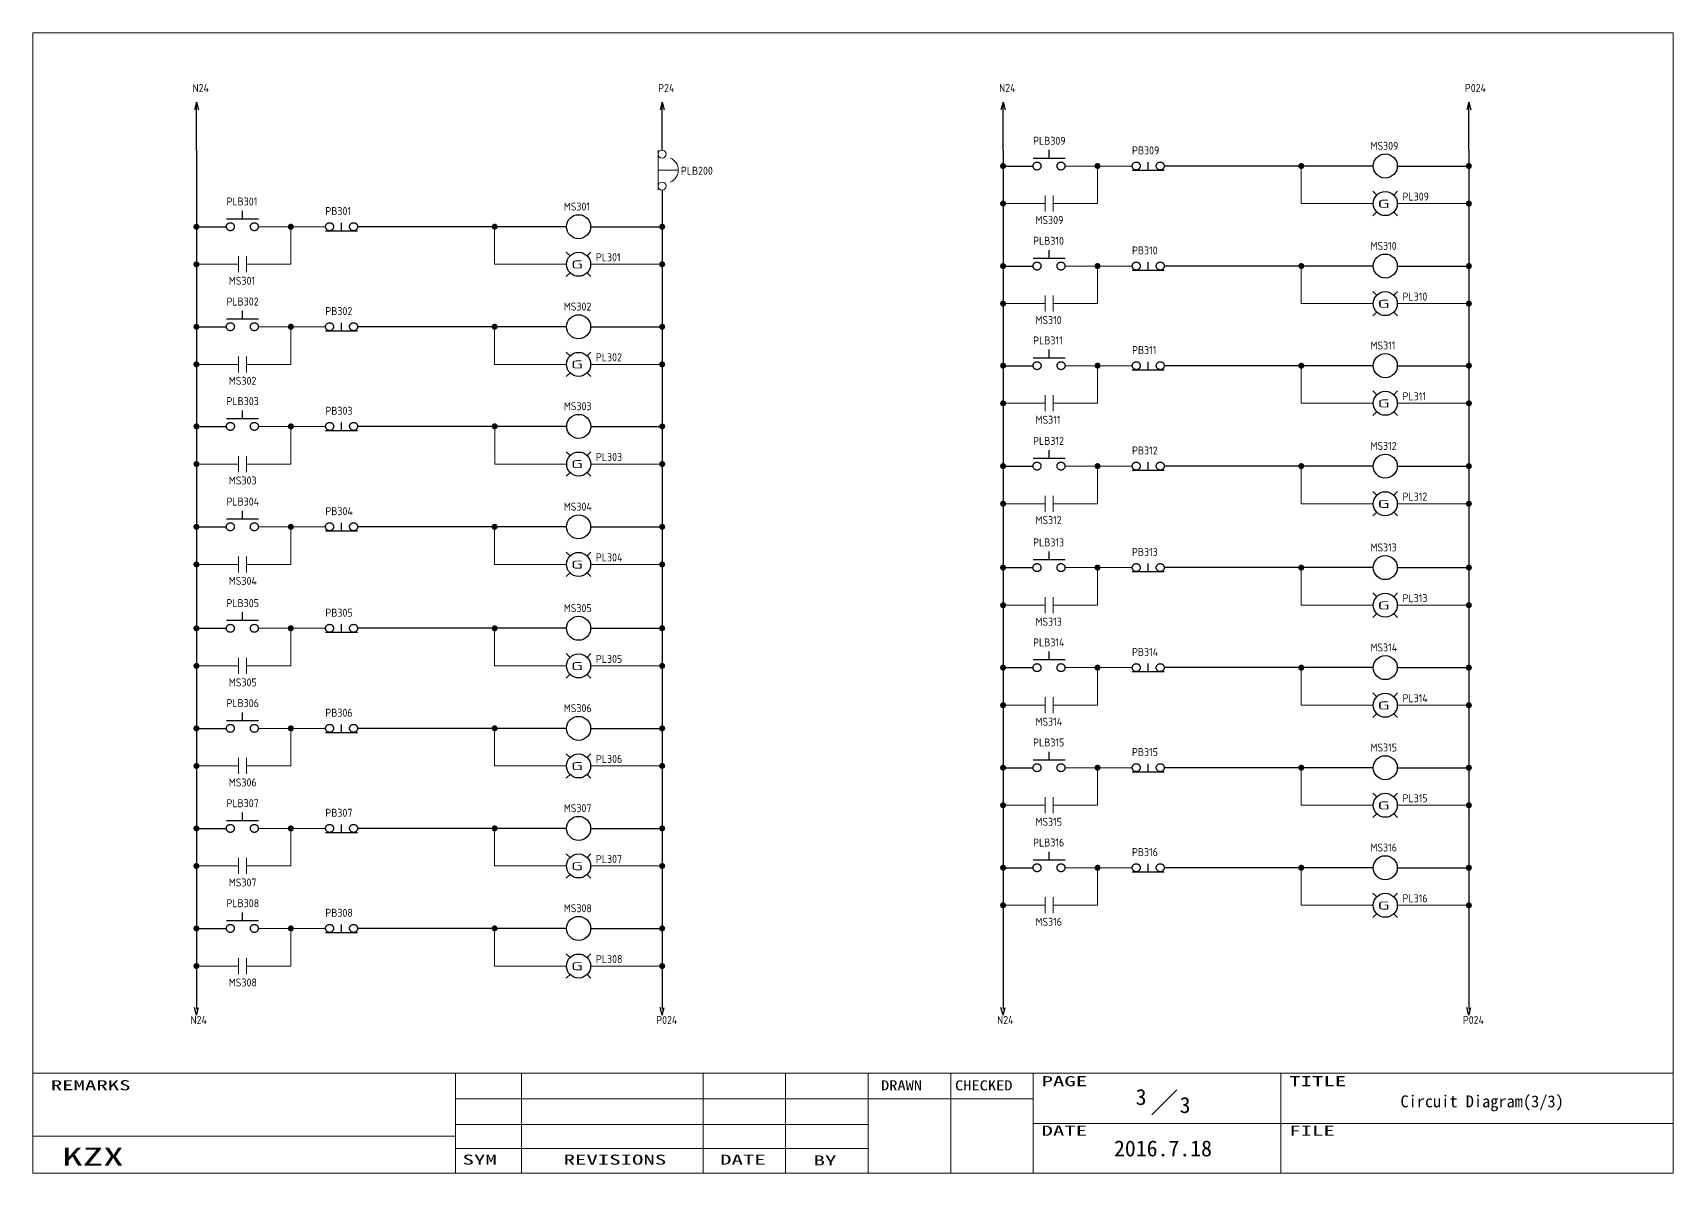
# Model space of a CAD drawing. Extents: x -319 to 2858, y -2689 to 285.
# Drawn here: x 1914 to 2324, y -1037.1 to -752.1 of the extents above; entities that cross this region are included whole.
import ezdxf
from ezdxf.enums import TextEntityAlignment as Align

# ---------------------------------------------------------------- set-up
doc = ezdxf.new("R2010")
doc.units = 0
doc.header["$LTSCALE"] = 0.3
doc.header["$MEASUREMENT"] = 0
doc.linetypes.add('実線', pattern=[20001, 20000, -1])
doc.layers.get('0').update_dxf_attribs({"linetype": '実線'})
for name, color, linetype, lineweight in [('01図枠', 5, 'CONTINUOUS', 9), ('02接続図', 7, 'CONTINUOUS', 5), ('10外形', 7, 'CONTINUOUS', 9)]:
    doc.layers.add(name, color=color, linetype=linetype, lineweight=lineweight)
doc.layers.add('BLOCK', color=7, linetype='CONTINUOUS')
doc.layers.add('図形１', color=7, linetype='実線')
doc.styles.get("Standard").update_dxf_attribs({"font": 'ISOCP.shx', "height": 4, "bigfont": 'extfont.shx'})
doc.styles.add('電気標準', font='ISOCP.shx', dxfattribs={"height": 2.5, "bigfont": 'extfont.shx'})
doc.styles.add('ＭＳＰゴシック', font='')
doc.styles.get('ＭＳＰゴシック').set_extended_font_data('SimSun')

# ---------------------------------------------------------------- blocks, each defined once
blk = doc.blocks.new('矢印（右向）')
at = {"layer": 'BLOCK'}
for q in [(-1.93, 0.52), (-1.93, -0.52)]:
    blk.add_line((0, 0), q, dxfattribs=at)

msp = doc.modelspace()

# ---------------------------------------------------------------- linework, layer by layer
for p, q in [((1954.91, -781.4), (1954.91, -769.4)), ((2071.31, -781.4), (2071.31, -769.4)), ((2156.52, -781.4), (2156.52, -769.4)), ((2272.93, -781.4), (2272.93, -769.4)), ((2168, -783.39), (2168, -781.39)), ((2164, -783.39), (2172, -783.39)), ((2188.8, -786.39), (2196.8, -786.39)), ((2192.8, -786.39), (2192.8, -784.39)), ((2249.05, -785.39), (2196.8, -785.39)), ((2255.05, -785.39), (2272.93, -785.39)), ((1962.38, -798.56), (1970.38, -798.56)), ((1966.38, -798.56), (1966.38, -796.56)), ((1987.18, -801.56), (1995.18, -801.56)), ((1991.18, -801.56), (1991.18, -799.56)), ((2047.43, -800.56), (1995.18, -800.56)), ((2053.43, -800.56), (2071.31, -800.56)), ((2168, -808.39), (2168, -806.39)), ((2164, -808.39), (2172, -808.39)), ((2188.8, -811.39), (2196.8, -811.39)), ((2192.8, -811.39), (2192.8, -809.39)), ((2249.05, -810.39), (2196.8, -810.39)), ((2255.05, -810.39), (2272.93, -810.39)), ((1962.38, -823.56), (1970.38, -823.56)), ((1966.38, -823.56), (1966.38, -821.56)), ((1987.18, -826.56), (1995.18, -826.56)), ((1991.18, -826.56), (1991.18, -824.56)), ((2047.43, -825.56), (1995.18, -825.56)), ((2053.43, -825.56), (2071.31, -825.56)), ((2168.01, -833.29), (2168.01, -831.29)), ((2164.01, -833.29), (2172.01, -833.29)), ((2188.81, -836.29), (2196.81, -836.29)), ((2192.81, -836.29), (2192.81, -834.29)), ((2249.06, -835.29), (2196.81, -835.29)), ((2255.06, -835.29), (2272.94, -835.29)), ((1962.39, -848.46), (1970.39, -848.46)), ((1966.39, -848.46), (1966.39, -846.46)), ((1987.19, -851.46), (1995.19, -851.46)), ((1991.19, -851.46), (1991.19, -849.46)), ((2047.45, -850.46), (1995.19, -850.46)), ((2053.45, -850.46), (2071.32, -850.46)), ((2168, -858.39), (2168, -856.39)), ((2164, -858.39), (2172, -858.39)), ((2192.8, -861.39), (2192.8, -859.39)), ((2249.05, -860.39), (2196.8, -860.39)), ((2255.05, -860.39), (2272.93, -860.39)), ((2188.8, -861.39), (2196.8, -861.39)), ((1966.38, -873.56), (1966.38, -871.56)), ((1962.38, -873.56), (1970.38, -873.56)), ((1987.18, -876.56), (1995.18, -876.56)), ((1991.18, -876.56), (1991.18, -874.56)), ((2047.43, -875.56), (1995.18, -875.56)), ((2053.43, -875.56), (2071.31, -875.56)), ((2164, -883.76), (2172, -883.76)), ((2168, -883.76), (2168, -881.76)), ((2192.8, -886.76), (2192.8, -884.76)), ((2188.8, -886.76), (2196.8, -886.76)), ((2249.05, -885.76), (2196.8, -885.76)), ((2255.05, -885.76), (2272.93, -885.76)), ((1966.38, -898.93), (1966.38, -896.93)), ((1962.38, -898.93), (1970.38, -898.93)), ((1987.18, -901.93), (1995.18, -901.93)), ((1991.18, -901.93), (1991.18, -899.93)), ((2047.43, -900.93), (1995.18, -900.93)), ((2053.43, -900.93), (2071.31, -900.93)), ((2164, -908.76), (2172, -908.76)), ((2168, -908.76), (2168, -906.76)), ((2192.8, -911.76), (2192.8, -909.76)), ((2188.8, -911.76), (2196.8, -911.76)), ((2249.05, -910.76), (2196.8, -910.76)), ((2255.05, -910.76), (2272.93, -910.76)), ((1966.38, -923.93), (1966.38, -921.93)), ((1962.38, -923.93), (1970.38, -923.93)), ((1991.18, -926.93), (1991.18, -924.93)), ((2047.43, -925.93), (1995.18, -925.93)), ((2053.43, -925.93), (2071.31, -925.93)), ((1987.18, -926.93), (1995.18, -926.93)), ((2164, -933.76), (2172, -933.76)), ((2168, -933.76), (2168, -931.76)), ((2192.8, -936.76), (2192.8, -934.76)), ((2188.8, -936.76), (2196.8, -936.76)), ((2249.05, -935.76), (2196.8, -935.76)), ((2255.05, -935.76), (2272.93, -935.76)), ((1966.38, -948.93), (1966.38, -946.93)), ((1962.38, -948.93), (1970.38, -948.93)), ((1991.18, -951.93), (1991.18, -949.93)), ((2047.43, -950.93), (1995.18, -950.93)), ((2053.43, -950.93), (2071.31, -950.93)), ((1987.18, -951.93), (1995.18, -951.93)), ((2164, -958.76), (2172, -958.76)), ((2168, -958.76), (2168, -956.76)), ((2188.8, -961.76), (2196.8, -961.76)), ((2192.8, -961.76), (2192.8, -959.76)), ((2249.05, -960.76), (2196.8, -960.76)), ((2255.05, -960.76), (2272.93, -960.76)), ((1962.38, -973.93), (1970.38, -973.93)), ((1966.38, -973.93), (1966.38, -971.93)), ((1991.18, -976.93), (1991.18, -974.93)), ((1987.18, -976.93), (1995.18, -976.93)), ((2047.43, -975.93), (1995.18, -975.93)), ((2053.43, -975.93), (2071.31, -975.93))]:
    msp.add_line(p, q)
for centre in [(2165, -785.39), (2171, -785.39), (2189.8, -785.39), (2195.8, -785.39), (1963.38, -800.56), (1969.38, -800.56), (1988.18, -800.56), (1994.18, -800.56), (2165, -810.39), (2171, -810.39), (2189.8, -810.39), (2195.8, -810.39), (1963.38, -825.56), (1969.38, -825.56), (1988.18, -825.56), (1994.18, -825.56), (2165.01, -835.29), (2171.01, -835.29), (2189.81, -835.29), (2195.81, -835.29), (1963.39, -850.46), (1969.39, -850.46), (1988.19, -850.46), (1994.19, -850.46), (2165, -860.39), (2171, -860.39), (2189.8, -860.39), (2195.8, -860.39), (1963.38, -875.56), (1969.38, -875.56), (1988.18, -875.56), (1994.18, -875.56), (2165, -885.76), (2171, -885.76), (2189.8, -885.76), (2195.8, -885.76), (1963.38, -900.93), (1969.38, -900.93), (1988.18, -900.93), (1994.18, -900.93), (2165, -910.76), (2171, -910.76), (2189.8, -910.76), (2195.8, -910.76), (1963.38, -925.93), (1969.38, -925.93), (1988.18, -925.93), (1994.18, -925.93), (2165, -935.76), (2171, -935.76), (2189.8, -935.76), (2195.8, -935.76), (1963.38, -950.93), (1969.38, -950.93), (1988.18, -950.93), (1994.18, -950.93), (2165, -960.76), (2171, -960.76), (2189.8, -960.76), (2195.8, -960.76), (1963.38, -975.93), (1969.38, -975.93), (1988.18, -975.93), (1994.18, -975.93)]:
    msp.add_circle(centre, 1)
at = {"layer": '01図枠', "linetype": 'Continuous', "lineweight": 5}
for p, q in [((1914.01, -1037.1), (1914.01, -752.1)), ((1914.01, -752.1), (2324.01, -752.1)), ((2324.01, -752.1), (2324.01, -1037.1)), ((1914.01, -1012.1), (2324.01, -1012.1)), ((2019.62, -1012.1), (2019.62, -1037.1)), ((2036.13, -1012.1), (2036.13, -1037.1)), ((2081.53, -1012.1), (2081.53, -1037.1)), ((2102.16, -1012.1), (2102.16, -1037.1)), ((2122.8, -1012.1), (2122.8, -1037.1)), ((2143.44, -1037.1), (2143.44, -1012.1)), ((2164.07, -1012.1), (2164.07, -1037.1)), ((2225.98, -1037.1), (2225.98, -1012.1)), ((2199.93, -1016.29), (2193.74, -1022.49)), ((2019.62, -1018.53), (2122.8, -1018.53)), ((2122.8, -1018.53), (2164.07, -1018.53)), ((2019.62, -1024.96), (2122.8, -1024.96)), ((2164.07, -1024.72), (2324.01, -1024.72)), ((2019.62, -1027.82), (1914.01, -1027.82)), ((2019.62, -1030.91), (2122.8, -1030.91)), ((2324.01, -1037.1), (1914.01, -1037.1))]:
    msp.add_line(p, q, dxfattribs=at)
at = {"layer": '02接続図'}
for p, q in [((2070.34, -781.4), (2070.34, -791.4)), ((2075.34, -786.4), (2070.34, -786.4))]:
    msp.add_line(p, q, dxfattribs=at)
at = {"layer": '02接続図', "linetype": 'Continuous'}
for p, q in [((2167.04, -796.79), (2167.04, -792.79)), ((2169.04, -796.79), (2169.04, -792.79)), ((1965.43, -811.96), (1965.43, -807.96)), ((1967.43, -811.96), (1967.43, -807.96)), ((2167.04, -821.79), (2167.04, -817.79)), ((2169.04, -821.79), (2169.04, -817.79)), ((1965.43, -836.96), (1965.43, -832.96)), ((1967.43, -836.96), (1967.43, -832.96)), ((2167.05, -846.7), (2167.05, -842.7)), ((2169.05, -846.7), (2169.05, -842.7)), ((1965.44, -861.87), (1965.44, -857.87)), ((1967.44, -861.87), (1967.44, -857.87)), ((2167.04, -871.79), (2167.04, -867.79)), ((2169.04, -871.79), (2169.04, -867.79)), ((1965.43, -886.96), (1965.43, -882.96)), ((1967.43, -886.96), (1967.43, -882.96)), ((2167.04, -897.16), (2167.04, -893.16)), ((2169.04, -897.16), (2169.04, -893.16)), ((1965.43, -912.33), (1965.43, -908.33)), ((1967.43, -912.33), (1967.43, -908.33)), ((2167.04, -922.16), (2167.04, -918.16)), ((2169.04, -922.16), (2169.04, -918.16)), ((1965.43, -937.33), (1965.43, -933.33)), ((1967.43, -937.33), (1967.43, -933.33)), ((2167.04, -947.16), (2167.04, -943.16)), ((2169.04, -947.16), (2169.04, -943.16)), ((1965.43, -962.33), (1965.43, -958.33)), ((1967.43, -962.33), (1967.43, -958.33)), ((2167.04, -972.16), (2167.04, -968.16)), ((2169.04, -972.16), (2169.04, -968.16)), ((1965.43, -987.33), (1965.43, -983.33)), ((1967.43, -987.33), (1967.43, -983.33))]:
    msp.add_line(p, q, dxfattribs=at)
at = {"layer": '02接続図'}
for centre in [(2071.31, -782.4), (2071.31, -790.4)]:
    msp.add_circle(centre, 1, dxfattribs=at)
msp.add_arc((2072.09, -786.4), 3.25, 292.6199, 67.3801, dxfattribs=at)
at = {"layer": '10外形'}
for p, q in [((2172, -785.39), (2188.8, -785.39)), ((2180.13, -794.79), (2180.13, -785.39)), ((2231.05, -794.79), (2231.05, -785.39)), ((2167.04, -794.79), (2156.52, -794.79)), ((2169.04, -794.79), (2180.13, -794.79)), ((2249.05, -794.79), (2231.05, -794.79)), ((2255.05, -794.79), (2272.93, -794.79)), ((1970.38, -800.56), (1987.18, -800.56)), ((1978.51, -809.96), (1978.51, -800.56)), ((2029.43, -809.96), (2029.43, -800.56)), ((1965.43, -809.96), (1954.91, -809.96)), ((1967.43, -809.96), (1978.51, -809.96)), ((2047.43, -809.96), (2029.43, -809.96)), ((2053.43, -809.96), (2071.31, -809.96)), ((2172, -810.39), (2188.8, -810.39)), ((2180.13, -819.79), (2180.13, -810.39)), ((2231.05, -819.79), (2231.05, -810.39)), ((2167.04, -819.79), (2156.52, -819.79)), ((2169.04, -819.79), (2180.13, -819.79)), ((2249.05, -819.79), (2231.05, -819.79)), ((2255.05, -819.79), (2272.93, -819.79)), ((1970.38, -825.56), (1987.18, -825.56)), ((1978.51, -834.96), (1978.51, -825.56)), ((2029.43, -834.96), (2029.43, -825.56)), ((1965.43, -834.96), (1954.91, -834.96)), ((1967.43, -834.96), (1978.51, -834.96)), ((2047.43, -834.96), (2029.43, -834.96)), ((2053.43, -834.96), (2071.31, -834.96)), ((2172.01, -835.29), (2188.81, -835.29)), ((2180.14, -844.7), (2180.14, -835.29)), ((2231.06, -844.7), (2231.06, -835.29)), ((2167.05, -844.7), (2156.54, -844.7)), ((2169.05, -844.7), (2180.14, -844.7)), ((2249.06, -844.7), (2231.06, -844.7)), ((2255.06, -844.7), (2272.94, -844.7)), ((1970.39, -850.46), (1987.19, -850.46)), ((1978.52, -859.87), (1978.52, -850.46)), ((2029.45, -859.87), (2029.45, -850.46)), ((1965.44, -859.87), (1954.92, -859.87)), ((1967.44, -859.87), (1978.52, -859.87)), ((2047.45, -859.87), (2029.45, -859.87)), ((2053.45, -859.87), (2071.32, -859.87)), ((2172, -860.39), (2188.8, -860.39)), ((2180.13, -869.79), (2180.13, -860.39)), ((2231.05, -869.79), (2231.05, -860.39)), ((2167.04, -869.79), (2156.52, -869.79)), ((2169.04, -869.79), (2180.13, -869.79)), ((2249.05, -869.79), (2231.05, -869.79)), ((2255.05, -869.79), (2272.93, -869.79)), ((1970.38, -875.56), (1987.18, -875.56)), ((1978.51, -884.96), (1978.51, -875.56)), ((2029.43, -884.96), (2029.43, -875.56)), ((1965.43, -884.96), (1954.91, -884.96)), ((1967.43, -884.96), (1978.51, -884.96)), ((2047.43, -884.96), (2029.43, -884.96)), ((2053.43, -884.96), (2071.31, -884.96)), ((2172, -885.76), (2188.8, -885.76)), ((2180.13, -895.16), (2180.13, -885.76)), ((2231.05, -895.16), (2231.05, -885.76)), ((2167.04, -895.16), (2156.52, -895.16)), ((2169.04, -895.16), (2180.13, -895.16)), ((2249.05, -895.16), (2231.05, -895.16)), ((2255.05, -895.16), (2272.93, -895.16)), ((1970.38, -900.93), (1987.18, -900.93)), ((1978.51, -910.33), (1978.51, -900.93)), ((2029.43, -910.33), (2029.43, -900.93)), ((1965.43, -910.33), (1954.91, -910.33)), ((1967.43, -910.33), (1978.51, -910.33)), ((2047.43, -910.33), (2029.43, -910.33)), ((2053.43, -910.33), (2071.31, -910.33)), ((2172, -910.76), (2188.8, -910.76)), ((2180.13, -920.16), (2180.13, -910.76)), ((2231.05, -920.16), (2231.05, -910.76)), ((2167.04, -920.16), (2156.52, -920.16)), ((2169.04, -920.16), (2180.13, -920.16)), ((2249.05, -920.16), (2231.05, -920.16)), ((2255.05, -920.16), (2272.93, -920.16)), ((1970.38, -925.93), (1987.18, -925.93)), ((1978.51, -935.33), (1978.51, -925.93)), ((2029.43, -935.33), (2029.43, -925.93)), ((1965.43, -935.33), (1954.91, -935.33)), ((1967.43, -935.33), (1978.51, -935.33)), ((2047.43, -935.33), (2029.43, -935.33)), ((2053.43, -935.33), (2071.31, -935.33)), ((2172, -935.76), (2188.8, -935.76)), ((2180.13, -945.16), (2180.13, -935.76)), ((2231.05, -945.16), (2231.05, -935.76)), ((2167.04, -945.16), (2156.52, -945.16)), ((2169.04, -945.16), (2180.13, -945.16)), ((2249.05, -945.16), (2231.05, -945.16)), ((2255.05, -945.16), (2272.93, -945.16)), ((1970.38, -950.93), (1987.18, -950.93)), ((1978.51, -960.33), (1978.51, -950.93)), ((2029.43, -960.33), (2029.43, -950.93)), ((1965.43, -960.33), (1954.91, -960.33)), ((1967.43, -960.33), (1978.51, -960.33)), ((2047.43, -960.33), (2029.43, -960.33)), ((2053.43, -960.33), (2071.31, -960.33)), ((2172, -960.76), (2188.8, -960.76)), ((2180.13, -970.16), (2180.13, -960.76)), ((2231.05, -970.16), (2231.05, -960.76)), ((2167.04, -970.16), (2156.52, -970.16)), ((2169.04, -970.16), (2180.13, -970.16)), ((2249.05, -970.16), (2231.05, -970.16)), ((2255.05, -970.16), (2272.93, -970.16)), ((1970.38, -975.93), (1987.18, -975.93)), ((1978.51, -985.33), (1978.51, -975.93)), ((2029.43, -985.33), (2029.43, -975.93)), ((1965.43, -985.33), (1954.91, -985.33)), ((1967.43, -985.33), (1978.51, -985.33)), ((2047.43, -985.33), (2029.43, -985.33)), ((2053.43, -985.33), (2071.31, -985.33))]:
    msp.add_line(p, q, dxfattribs=at)
at = {"layer": 'BLOCK'}
for centre in [(2252.05, -785.39), (2252.05, -794.79), (2050.43, -800.56), (2050.43, -809.96), (2252.05, -810.39), (2252.05, -819.79), (2050.43, -825.56), (2050.43, -834.96), (2252.06, -835.29), (2252.06, -844.7), (2050.45, -850.46), (2050.45, -859.87), (2252.05, -860.39), (2252.05, -869.79), (2050.43, -875.56), (2050.43, -884.96), (2252.05, -885.76), (2252.05, -895.16), (2050.43, -900.93), (2050.43, -910.33), (2252.05, -910.76), (2252.05, -920.16), (2050.43, -925.93), (2050.43, -935.33), (2252.05, -935.76), (2252.05, -945.16), (2050.43, -950.93), (2050.43, -960.33), (2252.05, -960.76), (2252.05, -970.16), (2050.43, -975.93), (2050.43, -985.33)]:
    msp.add_circle(centre, 3, dxfattribs=at)
at = {"layer": '図形１', "color": 7}
for p, q in [((1954.91, -781.4), (1954.91, -849.22)), ((2156.52, -781.4), (2156.52, -856.08)), ((2272.93, -781.4), (2272.93, -856.08)), ((2071.31, -791.4), (2071.31, -849.22)), ((1954.91, -849.22), (1954.91, -996.11)), ((2071.31, -849.22), (2071.31, -996.11)), ((2156.52, -849.22), (2156.52, -996.11)), ((2272.93, -849.22), (2272.93, -996.11))]:
    msp.add_line(p, q, dxfattribs=at)
at = {"layer": '図形１'}
for p, q in [((2156.52, -785.39), (2164, -785.39)), ((2249.92, -792.68), (2248.95, -791.72)), ((2254.17, -792.66), (2255.13, -791.72)), ((2248.95, -797.83), (2249.9, -796.88)), ((2255.13, -797.83), (2254.19, -796.9)), ((1954.91, -800.56), (1962.38, -800.56)), ((2048.3, -807.85), (2047.33, -806.89)), ((2052.55, -807.83), (2053.51, -806.89)), ((2156.52, -810.39), (2164, -810.39)), ((2047.33, -813), (2048.29, -812.05)), ((2053.51, -813), (2052.57, -812.07)), ((2249.92, -817.68), (2248.95, -816.72)), ((2254.17, -817.66), (2255.13, -816.72)), ((2248.95, -822.83), (2249.9, -821.88)), ((2255.13, -822.83), (2254.19, -821.9)), ((1954.91, -825.56), (1962.38, -825.56)), ((2048.3, -832.85), (2047.33, -831.89)), ((2052.55, -832.83), (2053.51, -831.89)), ((2156.54, -835.29), (2164.01, -835.29)), ((2047.33, -838), (2048.29, -837.05)), ((2053.51, -838), (2052.57, -837.07)), ((2249.93, -842.59), (2248.96, -841.62)), ((2254.18, -842.57), (2255.14, -841.62)), ((2248.96, -847.73), (2249.92, -846.79)), ((2255.14, -847.73), (2254.2, -846.8)), ((1954.92, -850.46), (1962.39, -850.46)), ((2048.31, -857.76), (2047.34, -856.79)), ((2052.56, -857.74), (2053.52, -856.79)), ((2156.52, -860.39), (2164, -860.39)), ((2047.34, -862.9), (2048.3, -861.96)), ((2053.52, -862.9), (2052.58, -861.97)), ((2249.92, -867.68), (2248.95, -866.72)), ((2254.17, -867.66), (2255.13, -866.72)), ((2248.95, -872.83), (2249.9, -871.88)), ((2255.13, -872.83), (2254.19, -871.9)), ((1954.91, -875.56), (1962.38, -875.56)), ((2048.3, -882.85), (2047.33, -881.89)), ((2052.55, -882.83), (2053.51, -881.89)), ((2047.33, -888), (2048.29, -887.05)), ((2053.51, -888), (2052.57, -887.07)), ((2156.52, -885.76), (2164, -885.76)), ((2249.92, -893.05), (2248.95, -892.09)), ((2254.17, -893.04), (2255.13, -892.09)), ((2248.95, -898.2), (2249.9, -897.26)), ((2255.13, -898.2), (2254.19, -897.27)), ((1954.91, -900.93), (1962.38, -900.93)), ((2048.3, -908.22), (2047.33, -907.26)), ((2052.55, -908.21), (2053.51, -907.26)), ((2047.33, -913.37), (2048.29, -912.43)), ((2053.51, -913.37), (2052.57, -912.44)), ((2156.52, -910.76), (2164, -910.76)), ((2249.92, -918.05), (2248.95, -917.09)), ((2254.17, -918.04), (2255.13, -917.09)), ((2248.95, -923.2), (2249.9, -922.26)), ((2255.13, -923.2), (2254.19, -922.27)), ((1954.91, -925.93), (1962.38, -925.93)), ((2048.3, -933.22), (2047.33, -932.26)), ((2052.55, -933.21), (2053.51, -932.26)), ((2047.33, -938.37), (2048.29, -937.43)), ((2053.51, -938.37), (2052.57, -937.44)), ((2156.52, -935.76), (2164, -935.76)), ((2249.92, -943.05), (2248.95, -942.09)), ((2254.17, -943.04), (2255.13, -942.09)), ((1954.91, -950.93), (1962.38, -950.93)), ((2248.95, -948.2), (2249.9, -947.26)), ((2255.13, -948.2), (2254.19, -947.27)), ((2048.3, -958.22), (2047.33, -957.26)), ((2052.55, -958.21), (2053.51, -957.26)), ((2047.33, -963.37), (2048.29, -962.43)), ((2053.51, -963.37), (2052.57, -962.44)), ((2156.52, -960.76), (2164, -960.76)), ((2249.92, -968.05), (2248.95, -967.09)), ((2254.17, -968.04), (2255.13, -967.09)), ((2248.95, -973.2), (2249.9, -972.26)), ((2255.13, -973.2), (2254.19, -972.27)), ((1954.91, -975.93), (1962.38, -975.93)), ((2048.3, -983.22), (2047.33, -982.26)), ((2052.55, -983.21), (2053.51, -982.26)), ((2047.33, -988.37), (2048.29, -987.43)), ((2053.51, -988.37), (2052.57, -987.44))]:
    msp.add_line(p, q, dxfattribs=at)
at = {"layer": '図形１', "const_width": 0.75}
for points in [[(2156.15, -785.39, 1), (2156.9, -785.39, 1)], [(2179.75, -785.39, 1), (2180.5, -785.39, 1)], [(2230.68, -785.39, 1), (2231.43, -785.39, 1)], [(2272.56, -785.39, 1), (2273.31, -785.39, 1)], [(2156.15, -794.79, 1), (2156.9, -794.79, 1)], [(2272.56, -794.79, 1), (2273.31, -794.79, 1)], [(1954.53, -800.56, 1), (1955.28, -800.56, 1)], [(1978.13, -800.56, 1), (1978.88, -800.56, 1)], [(2029.06, -800.56, 1), (2029.81, -800.56, 1)], [(2070.94, -800.56, 1), (2071.69, -800.56, 1)], [(1954.53, -809.96, 1), (1955.28, -809.96, 1)], [(2070.94, -809.96, 1), (2071.69, -809.96, 1)], [(2156.15, -810.39, 1), (2156.9, -810.39, 1)], [(2179.75, -810.39, 1), (2180.5, -810.39, 1)], [(2230.68, -810.39, 1), (2231.43, -810.39, 1)], [(2272.56, -810.39, 1), (2273.31, -810.39, 1)], [(2156.15, -819.79, 1), (2156.9, -819.79, 1)], [(2272.56, -819.79, 1), (2273.31, -819.79, 1)], [(1954.53, -825.56, 1), (1955.28, -825.56, 1)], [(1978.13, -825.56, 1), (1978.88, -825.56, 1)], [(2029.06, -825.56, 1), (2029.81, -825.56, 1)], [(2070.94, -825.56, 1), (2071.69, -825.56, 1)], [(1954.53, -834.96, 1), (1955.28, -834.96, 1)], [(2070.94, -834.96, 1), (2071.69, -834.96, 1)], [(2156.16, -835.29, 1), (2156.91, -835.29, 1)], [(2179.76, -835.29, 1), (2180.51, -835.29, 1)], [(2230.69, -835.29, 1), (2231.44, -835.29, 1)], [(2272.57, -835.29, 1), (2273.32, -835.29, 1)], [(2156.16, -844.7, 1), (2156.91, -844.7, 1)], [(2272.57, -844.7, 1), (2273.32, -844.7, 1)], [(1954.54, -850.46, 1), (1955.29, -850.46, 1)], [(1978.14, -850.46, 1), (1978.89, -850.46, 1)], [(2029.07, -850.46, 1), (2029.82, -850.46, 1)], [(2070.95, -850.46, 1), (2071.7, -850.46, 1)], [(1954.54, -859.87, 1), (1955.29, -859.87, 1)], [(2070.95, -859.87, 1), (2071.7, -859.87, 1)], [(2156.15, -860.39, 1), (2156.9, -860.39, 1)], [(2179.75, -860.39, 1), (2180.5, -860.39, 1)], [(2230.68, -860.39, 1), (2231.43, -860.39, 1)], [(2272.56, -860.39, 1), (2273.31, -860.39, 1)], [(2156.15, -869.79, 1), (2156.9, -869.79, 1)], [(2272.56, -869.79, 1), (2273.31, -869.79, 1)], [(1954.53, -875.56, 1), (1955.28, -875.56, 1)], [(1978.13, -875.56, 1), (1978.88, -875.56, 1)], [(2029.06, -875.56, 1), (2029.81, -875.56, 1)], [(2070.94, -875.56, 1), (2071.69, -875.56, 1)], [(1954.53, -884.96, 1), (1955.28, -884.96, 1)], [(2070.94, -884.96, 1), (2071.69, -884.96, 1)], [(2156.15, -885.76, 1), (2156.9, -885.76, 1)], [(2179.75, -885.76, 1), (2180.5, -885.76, 1)], [(2230.68, -885.76, 1), (2231.43, -885.76, 1)], [(2272.56, -885.76, 1), (2273.31, -885.76, 1)], [(2156.15, -895.16, 1), (2156.9, -895.16, 1)], [(2272.56, -895.16, 1), (2273.31, -895.16, 1)], [(1954.53, -900.93, 1), (1955.28, -900.93, 1)], [(1978.13, -900.93, 1), (1978.88, -900.93, 1)], [(2029.06, -900.93, 1), (2029.81, -900.93, 1)], [(2070.94, -900.93, 1), (2071.69, -900.93, 1)], [(1954.53, -910.33, 1), (1955.28, -910.33, 1)], [(2070.94, -910.33, 1), (2071.69, -910.33, 1)], [(2156.15, -910.76, 1), (2156.9, -910.76, 1)], [(2179.75, -910.76, 1), (2180.5, -910.76, 1)], [(2230.68, -910.76, 1), (2231.43, -910.76, 1)], [(2272.56, -910.76, 1), (2273.31, -910.76, 1)], [(2156.15, -920.16, 1), (2156.9, -920.16, 1)], [(2272.56, -920.16, 1), (2273.31, -920.16, 1)], [(1954.53, -925.93, 1), (1955.28, -925.93, 1)], [(1978.13, -925.93, 1), (1978.88, -925.93, 1)], [(2029.06, -925.93, 1), (2029.81, -925.93, 1)], [(2070.94, -925.93, 1), (2071.69, -925.93, 1)], [(1954.53, -935.33, 1), (1955.28, -935.33, 1)], [(2070.94, -935.33, 1), (2071.69, -935.33, 1)], [(2156.15, -935.76, 1), (2156.9, -935.76, 1)], [(2179.75, -935.76, 1), (2180.5, -935.76, 1)], [(2230.68, -935.76, 1), (2231.43, -935.76, 1)], [(2272.56, -935.76, 1), (2273.31, -935.76, 1)], [(2156.15, -945.16, 1), (2156.9, -945.16, 1)], [(2272.56, -945.16, 1), (2273.31, -945.16, 1)], [(1954.53, -950.93, 1), (1955.28, -950.93, 1)], [(1978.13, -950.93, 1), (1978.88, -950.93, 1)], [(2029.06, -950.93, 1), (2029.81, -950.93, 1)], [(2070.94, -950.93, 1), (2071.69, -950.93, 1)], [(1954.53, -960.33, 1), (1955.28, -960.33, 1)], [(2070.94, -960.33, 1), (2071.69, -960.33, 1)], [(2156.15, -960.76, 1), (2156.9, -960.76, 1)], [(2179.75, -960.76, 1), (2180.5, -960.76, 1)], [(2230.68, -960.76, 1), (2231.43, -960.76, 1)], [(2272.56, -960.76, 1), (2273.31, -960.76, 1)], [(2156.15, -970.16, 1), (2156.9, -970.16, 1)], [(2272.56, -970.16, 1), (2273.31, -970.16, 1)], [(1954.53, -975.93, 1), (1955.28, -975.93, 1)], [(1978.13, -975.93, 1), (1978.88, -975.93, 1)], [(2029.06, -975.93, 1), (2029.81, -975.93, 1)], [(2070.94, -975.93, 1), (2071.69, -975.93, 1)], [(1954.53, -985.33, 1), (1955.28, -985.33, 1)], [(2070.94, -985.33, 1), (2071.69, -985.33, 1)]]:
    msp.add_lwpolyline(points, format="xyb", close=True, dxfattribs=at)

# ---------------------------------------------------------------- block references
at = {"layer": '図形１', "color": 7, "xscale": -1, "rotation": 270}
for p in [(1954.91, -769.4), (2071.31, -769.4), (2156.52, -769.4), (2272.93, -769.4)]:
    msp.add_blockref('矢印（右向）', p, dxfattribs=at)
at = {"layer": '図形１', "color": 7, "rotation": 270}
for p in [(1954.91, -997.61), (2071.31, -997.61), (2156.52, -997.61), (2272.93, -997.61)]:
    msp.add_blockref('矢印（右向）', p, dxfattribs=at)

# ---------------------------------------------------------------- texts
at = {"width": 2.307692}
for p, p2 in [((2250.14, -795.83), (2253.14, -795.83)), ((2048.53, -811), (2051.53, -811)), ((2250.14, -820.83), (2253.14, -820.83)), ((2048.53, -836), (2051.53, -836)), ((2250.16, -845.74), (2253.16, -845.74)), ((2048.54, -860.91), (2051.54, -860.91)), ((2250.14, -870.83), (2253.14, -870.83)), ((2048.53, -886), (2051.53, -886)), ((2250.14, -896.21), (2253.14, -896.21)), ((2048.53, -911.38), (2051.53, -911.38)), ((2250.14, -921.21), (2253.14, -921.21)), ((2048.53, -936.38), (2051.53, -936.38)), ((2250.14, -946.21), (2253.14, -946.21)), ((2048.53, -961.38), (2051.53, -961.38)), ((2250.14, -971.21), (2253.14, -971.21)), ((2048.53, -986.38), (2051.53, -986.38))]:
    msp.add_text('G', height=2, dxfattribs=at).set_placement(p, p2, align=Align.FIT)
at = {"layer": '01図枠', "linetype": 'Continuous', "lineweight": 5, "style": 'ＭＳＰゴシック'}
for s, height, width, p in [('REMARKS', 2.513, 1.666667, (1918.5, -1013.86)), ('DRAWN', 2.513, 1.2, (2126.01, -1013.89)), ('CHECKED', 2.513, 1.2, (2144.51, -1013.89)), ('PAGE', 2.513, 1.666667, (2166.14, -1012.85)), ('TITLE', 2.513, 1.666667, (2228.05, -1012.85)), ('DATE', 2.513, 1.666667, (2166.14, -1025.24)), ('FILE', 2.513, 1.666667, (2228.05, -1025.24)), ('KZX', 4.523, 1.666667, (1921.34, -1030.7)), ('SYM', 2.513, 1.666667, (2021.42, -1032.46))]:
    msp.add_text(s, height=height, dxfattribs=dict(at, width=width)).set_placement(p, align=Align.TOP_LEFT)
at = {"layer": '01図枠', "linetype": 'Continuous', "lineweight": 5, "style": 'ＭＳＰゴシック', "width": 1.666667}
for s, p in [('REVISIONS', (2059.51, -1032.46)), ('DATE', (2091.51, -1032.46)), ('BY', (2112.01, -1032.66))]:
    msp.add_text(s, height=2.513, dxfattribs=at).set_placement(p, align=Align.TOP_CENTER)
at = {"layer": '02接続図', "style": 'ＭＳＰゴシック'}
for s, p in [('3', (2191.01, -1018.1)), ('3', (2202.01, -1020.1)), ('2016.7.18', (2196.49, -1030.94))]:
    msp.add_text(s, height=4, dxfattribs=at).set_placement(p, align=Align.MIDDLE)
msp.add_text('Circuit Diagram(3/3)', height=3, dxfattribs=at).set_placement((2255.84, -1019.15), align=Align.MIDDLE_LEFT)
at = {"layer": '図形１', "color": 7, "linetype": '実線', "style": '電気標準'}
for s, p in [('N24', (1953.91, -766.9)), ('P24', (2070.31, -766.9)), ('N24', (2155.52, -766.9)), ('P024', (2271.93, -766.9)), ('N24', (1953.41, -999.81)), ('P024', (2069.81, -999.81)), ('N24', (2155.02, -999.81)), ('P024', (2271.43, -999.81))]:
    msp.add_text(s, height=2, dxfattribs=at).set_placement(p)
at = {"layer": '図形１', "color": 4, "style": '電気標準'}
for s, p in [('PLB309', (2164.03, -780.09)), ('PB309', (2188.74, -782.49)), ('MS309', (2248.33, -781.35)), ('PLB200', (2075.98, -787.58)), ('PLB301', (1962.42, -795.26)), ('MS301', (2046.71, -796.52)), ('PL309', (2256.37, -794.03)), ('PB301', (1987.13, -797.66)), ('MS309', (2164.6, -799.9)), ('PLB310', (2164.03, -805.09)), ('PL301', (2054.75, -809.2)), ('PB310', (2188.74, -807.49)), ('MS310', (2248.33, -806.35)), ('MS301', (1962.99, -815.07)), ('PLB302', (1962.42, -820.26)), ('MS302', (2046.71, -821.52)), ('PL310', (2256.37, -819.03)), ('PB302', (1987.13, -822.66)), ('MS310', (2164.6, -824.9)), ('PLB311', (2164.04, -829.99)), ('PL302', (2054.75, -834.2)), ('PB311', (2188.76, -832.4)), ('MS311', (2248.34, -831.25)), ('MS302', (1962.99, -840.07)), ('PLB303', (1962.43, -845.16)), ('MS303', (2046.72, -846.42)), ('PL311', (2256.38, -843.94)), ('PB303', (1987.14, -847.57)), ('MS311', (2164.62, -849.81)), ('PLB312', (2164.03, -855.09)), ('PB312', (2188.74, -857.49)), ('MS312', (2248.33, -856.35)), ('PL303', (2054.76, -859.11)), ('MS303', (1963, -864.98)), ('PLB304', (1962.42, -870.26)), ('PL312', (2256.37, -869.03)), ('PB304', (1987.13, -872.66)), ('MS304', (2046.71, -871.52)), ('MS312', (2164.6, -874.9)), ('PLB313', (2164.03, -880.46)), ('PB313', (2188.74, -882.86)), ('MS313', (2248.33, -881.72)), ('PL304', (2054.75, -884.2)), ('MS304', (1962.99, -890.07)), ('PLB305', (1962.42, -895.63)), ('PL313', (2256.37, -894.4)), ('PB305', (1987.13, -898.03)), ('MS305', (2046.71, -896.89)), ('MS313', (2164.6, -900.28)), ('PLB314', (2164.03, -905.46)), ('PB314', (2188.74, -907.86)), ('MS314', (2248.33, -906.72)), ('PL305', (2054.75, -909.57)), ('MS305', (1962.99, -915.45)), ('PL314', (2256.37, -919.4)), ('PLB306', (1962.42, -920.63)), ('PB306', (1987.13, -923.03)), ('MS306', (2046.71, -921.89)), ('MS314', (2164.6, -925.28)), ('PLB315', (2164.03, -930.46)), ('MS315', (2248.33, -931.72)), ('PL306', (2054.75, -934.57)), ('PB315', (2188.74, -932.86)), ('MS306', (1962.99, -940.45)), ('PL315', (2256.37, -944.4)), ('PLB307', (1962.42, -945.63)), ('PB307', (1987.13, -948.03)), ('MS307', (2046.71, -946.89)), ('MS315', (2164.6, -950.28)), ('PLB316', (2164.03, -955.46)), ('MS316', (2248.33, -956.72)), ('PL307', (2054.75, -959.57)), ('PB316', (2188.74, -957.86)), ('MS307', (1962.99, -965.45)), ('PL316', (2256.37, -969.4)), ('PLB308', (1962.42, -970.63)), ('PB308', (1987.13, -973.03)), ('MS308', (2046.71, -971.89)), ('MS316', (2164.6, -975.28)), ('PL308', (2054.75, -984.57)), ('MS308', (1962.99, -990.45))]:
    msp.add_text(s, height=2, dxfattribs=at).set_placement(p)

doc.saveas('drawing.dxf')
